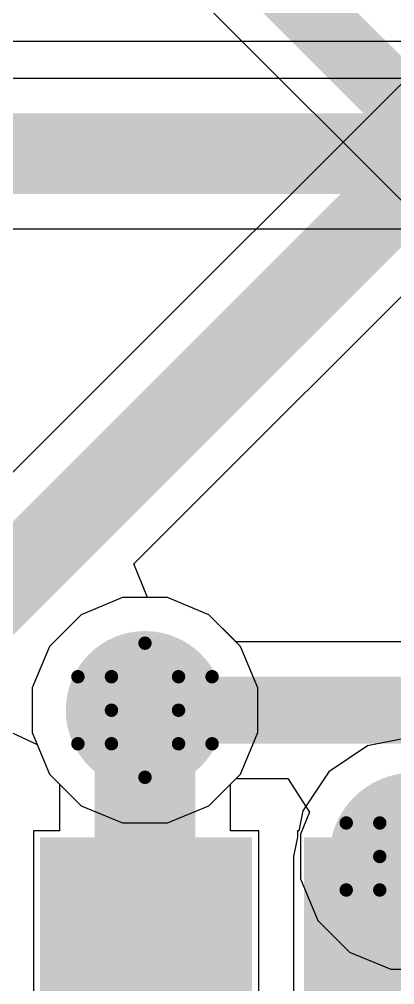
# Model space of a CAD drawing. Header units: inches. Extents: x -4 to 389, y 0 to 108.
# Drawn here: x 27.498 to 28.919, y 2.11 to 5.767 of the extents above; entities that cross this region are included whole.
import ezdxf

# ---------------------------------------------------------------- set-up
doc = ezdxf.new("R2010")
doc.units = ezdxf.units.IN
for name, color, linetype in [('Bottom Layer', 5, 'Continuous'), ('Drill Drawing', 1, 'Continuous'), ('Signal_1', 16, 'Continuous'), ('Signal_2', 76, 'Continuous'), ('Top Layer', 1, 'Continuous'), ('Top Paste', 8, 'Continuous'), ('Top Solder', 216, 'Continuous'), ('Via Holes', 16, 'Continuous')]:
    doc.layers.add(name, color=color, linetype=linetype)

msp = doc.modelspace()

# ---------------------------------------------------------------- hatches: boundary and pattern name
at = {"layer": 'Bottom Layer'}
h = msp.add_hatch(color=5, dxfattribs=at)
edge = h.paths.add_edge_path()
edge.add_arc((27.9739, 3.1496), 0.3, 0, 360)
h = msp.add_hatch(color=5, dxfattribs=at)
edge = h.paths.add_edge_path()
edge.add_arc((28.9899, 2.5956), 0.3, 0, 360)
at = {"layer": 'Signal_1'}
h = msp.add_hatch(color=16, dxfattribs=at)
edge = h.paths.add_edge_path()
edge.add_arc((27.9739, 3.1496), 0.3, 0, 360)
h = msp.add_hatch(color=16, dxfattribs=at)
edge = h.paths.add_edge_path()
edge.add_arc((28.9899, 2.5956), 0.3, 0, 360)
at = {"layer": 'Signal_2'}
h = msp.add_hatch(color=76, dxfattribs=at)
edge = h.paths.add_edge_path()
edge.add_arc((27.9739, 3.1496), 0.3, 0, 360)
h = msp.add_hatch(color=76, dxfattribs=at)
edge = h.paths.add_edge_path()
edge.add_arc((28.9899, 2.5956), 0.3, 0, 360)
at = {"layer": 'Top Layer'}
h = msp.add_hatch(color=1, dxfattribs=at)
edge = h.paths.add_edge_path()
edge.add_arc((27.9739, 3.1496), 0.3, 0, 360)
h = msp.add_hatch(color=1, dxfattribs=at)
edge = h.paths.add_edge_path()
edge.add_arc((28.9899, 2.5956), 0.3, 0, 360)
for points in [[(28.2781, 0.5662), (27.6781, 0.5662), (27.6781, 2.5662), (28.2781, 2.5662)], [(29.2781, 0.5662), (28.6781, 0.5662), (28.6781, 2.5662), (29.2781, 2.5662)]]:
    msp.add_hatch(color=1, dxfattribs=at).paths.add_polyline_path(points)
at = {"layer": 'Top Paste'}
for points in [[(28.2781, 0.5662), (27.6781, 0.5662), (27.6781, 2.5662), (28.2781, 2.5662)], [(29.2781, 0.5662), (28.6781, 0.5662), (28.6781, 2.5662), (29.2781, 2.5662)]]:
    msp.add_hatch(color=8, dxfattribs=at).paths.add_polyline_path(points)
at = {"layer": 'Top Solder'}
for points in [[(28.3797, 0.4646), (27.5765, 0.4646), (27.5765, 2.6678), (28.3797, 2.6678)], [(29.3797, 0.4646), (28.5765, 0.4646), (28.5765, 2.6678), (29.3797, 2.6678)]]:
    msp.add_hatch(color=216, dxfattribs=at).paths.add_polyline_path(points)
at = {"layer": 'Via Holes'}
h = msp.add_hatch(color=7, dxfattribs=at)
edge = h.paths.add_edge_path()
edge.add_arc((27.9739, 3.1496), 0.15, 0, 360)
h = msp.add_hatch(color=7, dxfattribs=at)
edge = h.paths.add_edge_path()
edge.add_arc((28.9899, 2.5956), 0.15, 0, 360)

# ---------------------------------------------------------------- linework, layer by layer
at = {"layer": 'Bottom Layer'}
for p, q in [((17.771, 5.6841), (28.9744, 5.6841)), ((31.0038, 5.5427), (22.5552, 5.5427)), ((22.6732, 4.9729), (31.1218, 4.9729)), ((27.8889, 3.5766), (27.732, 3.5116)), ((28.0588, 3.5766), (27.8889, 3.5766)), ((28.2158, 3.5116), (28.0588, 3.5766)), ((27.732, 3.5116), (27.6119, 3.3915)), ((28.3188, 3.4086), (28.2158, 3.5116)), ((29.8393, 3.4086), (28.3188, 3.4086)), ((27.6119, 3.3915), (27.5469, 3.2345)), ((27.5469, 3.2345), (27.5469, 3.0647)), ((27.5469, 3.0647), (27.6119, 2.9077)), ((27.6119, 2.9077), (27.732, 2.7876)), ((28.2158, 2.7876), (28.3188, 2.8906)), ((28.3188, 2.8906), (28.5151, 2.8906)), ((28.5151, 2.8906), (28.5973, 2.7636)), ((27.732, 2.7876), (27.8889, 2.7226)), ((28.0588, 2.7226), (28.2158, 2.7876)), ((28.5973, 2.7636), (28.5629, 2.6805)), ((27.8889, 2.7226), (28.0588, 2.7226)), ((28.5629, 2.6805), (28.5629, 2.5107)), ((28.5629, 2.5107), (28.6279, 2.3537)), ((28.6279, 2.3537), (28.748, 2.2336)), ((28.748, 2.2336), (28.9049, 2.1686)), ((28.9049, 2.1686), (29.0748, 2.1686))]:
    msp.add_line(p, q, dxfattribs=at)
for points in [[(22.5552, 5.2578, 0.3048, 0.3048, 0), (31.1218, 5.2578, 0.3048, 0.3048, 0)], [(27.9739, 3.1496, 0.254, 0.254, 0), (29.9466, 3.1496, 0.254, 0.254, 0)]]:
    msp.add_lwpolyline(points, format="xyseb", dxfattribs=at)
msp.add_lwpolyline([(27.9104, 3.1496, 0.127, 0.127, 1), (28.0374, 3.1496, 0.127, 0.127, 1)], format="xyseb", close=True, dxfattribs=at)
at = {"layer": 'Drill Drawing'}
for points in [[(27.8469, 3.2766, 0.0508, 0.0508, 0), (27.9739, 3.4036, 0.0508, 0.0508, 0)], [(27.9739, 3.4036, 0.0508, 0.0508, 0), (28.1009, 3.2766, 0.0508, 0.0508, 0)], [(27.7199, 3.2766, 0.0508, 0.0508, 0), (27.8469, 3.1496, 0.0508, 0.0508, 0)], [(27.7199, 3.2766, 0.0508, 0.0508, 0), (27.8469, 3.2766, 0.0508, 0.0508, 0)], [(28.1009, 3.2766, 0.0508, 0.0508, 0), (28.2279, 3.2766, 0.0508, 0.0508, 0)], [(28.1009, 3.1496, 0.0508, 0.0508, 0), (28.2279, 3.2766, 0.0508, 0.0508, 0)], [(27.7199, 3.0226, 0.0508, 0.0508, 0), (27.8469, 3.1496, 0.0508, 0.0508, 0)], [(28.1009, 3.1496, 0.0508, 0.0508, 0), (28.2279, 3.0226, 0.0508, 0.0508, 0)], [(27.7199, 3.0226, 0.0508, 0.0508, 0), (27.8469, 3.0226, 0.0508, 0.0508, 0)], [(27.8469, 3.0226, 0.0508, 0.0508, 0), (27.9739, 2.8956, 0.0508, 0.0508, 0)], [(27.9739, 2.8956, 0.0508, 0.0508, 0), (28.1009, 3.0226, 0.0508, 0.0508, 0)], [(28.1009, 3.0226, 0.0508, 0.0508, 0), (28.2279, 3.0226, 0.0508, 0.0508, 0)], [(28.8629, 2.7226, 0.0508, 0.0508, 0), (28.9899, 2.8496, 0.0508, 0.0508, 0)], [(28.7359, 2.7226, 0.0508, 0.0508, 0), (28.8629, 2.5956, 0.0508, 0.0508, 0)], [(28.7359, 2.7226, 0.0508, 0.0508, 0), (28.8629, 2.7226, 0.0508, 0.0508, 0)], [(28.7359, 2.4686, 0.0508, 0.0508, 0), (28.8629, 2.5956, 0.0508, 0.0508, 0)], [(28.7359, 2.4686, 0.0508, 0.0508, 0), (28.8629, 2.4686, 0.0508, 0.0508, 0)], [(28.8629, 2.4686, 0.0508, 0.0508, 0), (28.9899, 2.3416, 0.0508, 0.0508, 0)]]:
    msp.add_lwpolyline(points, format="xyseb", dxfattribs=at)
for points in [[(27.9612, 3.4036, 0.0254, 0.0254, 1), (27.9866, 3.4036, 0.0254, 0.0254, 1)], [(27.9612, 3.4036, 0.0254, 0.0254, 1), (27.9866, 3.4036, 0.0254, 0.0254, 1)], [(27.7072, 3.2766, 0.0254, 0.0254, 1), (27.7326, 3.2766, 0.0254, 0.0254, 1)], [(27.7072, 3.2766, 0.0254, 0.0254, 1), (27.7326, 3.2766, 0.0254, 0.0254, 1)], [(27.8342, 3.2766, 0.0254, 0.0254, 1), (27.8596, 3.2766, 0.0254, 0.0254, 1)], [(27.8342, 3.2766, 0.0254, 0.0254, 1), (27.8596, 3.2766, 0.0254, 0.0254, 1)], [(28.0882, 3.2766, 0.0254, 0.0254, 1), (28.1136, 3.2766, 0.0254, 0.0254, 1)], [(28.0882, 3.2766, 0.0254, 0.0254, 1), (28.1136, 3.2766, 0.0254, 0.0254, 1)], [(28.2152, 3.2766, 0.0254, 0.0254, 1), (28.2406, 3.2766, 0.0254, 0.0254, 1)], [(28.2152, 3.2766, 0.0254, 0.0254, 1), (28.2406, 3.2766, 0.0254, 0.0254, 1)], [(27.8342, 3.1496, 0.0254, 0.0254, 1), (27.8596, 3.1496, 0.0254, 0.0254, 1)], [(27.8342, 3.1496, 0.0254, 0.0254, 1), (27.8596, 3.1496, 0.0254, 0.0254, 1)], [(28.0882, 3.1496, 0.0254, 0.0254, 1), (28.1136, 3.1496, 0.0254, 0.0254, 1)], [(28.0882, 3.1496, 0.0254, 0.0254, 1), (28.1136, 3.1496, 0.0254, 0.0254, 1)], [(27.7072, 3.0226, 0.0254, 0.0254, 1), (27.7326, 3.0226, 0.0254, 0.0254, 1)], [(27.7072, 3.0226, 0.0254, 0.0254, 1), (27.7326, 3.0226, 0.0254, 0.0254, 1)], [(27.8342, 3.0226, 0.0254, 0.0254, 1), (27.8596, 3.0226, 0.0254, 0.0254, 1)], [(27.8342, 3.0226, 0.0254, 0.0254, 1), (27.8596, 3.0226, 0.0254, 0.0254, 1)], [(28.0882, 3.0226, 0.0254, 0.0254, 1), (28.1136, 3.0226, 0.0254, 0.0254, 1)], [(28.0882, 3.0226, 0.0254, 0.0254, 1), (28.1136, 3.0226, 0.0254, 0.0254, 1)], [(28.2152, 3.0226, 0.0254, 0.0254, 1), (28.2406, 3.0226, 0.0254, 0.0254, 1)], [(28.2152, 3.0226, 0.0254, 0.0254, 1), (28.2406, 3.0226, 0.0254, 0.0254, 1)], [(27.9612, 2.8956, 0.0254, 0.0254, 1), (27.9866, 2.8956, 0.0254, 0.0254, 1)], [(27.9612, 2.8956, 0.0254, 0.0254, 1), (27.9866, 2.8956, 0.0254, 0.0254, 1)], [(28.7232, 2.7226, 0.0254, 0.0254, 1), (28.7486, 2.7226, 0.0254, 0.0254, 1)], [(28.7232, 2.7226, 0.0254, 0.0254, 1), (28.7486, 2.7226, 0.0254, 0.0254, 1)], [(28.8502, 2.7226, 0.0254, 0.0254, 1), (28.8756, 2.7226, 0.0254, 0.0254, 1)], [(28.8502, 2.7226, 0.0254, 0.0254, 1), (28.8756, 2.7226, 0.0254, 0.0254, 1)], [(28.8502, 2.5956, 0.0254, 0.0254, 1), (28.8756, 2.5956, 0.0254, 0.0254, 1)], [(28.8502, 2.5956, 0.0254, 0.0254, 1), (28.8756, 2.5956, 0.0254, 0.0254, 1)], [(28.7232, 2.4686, 0.0254, 0.0254, 1), (28.7486, 2.4686, 0.0254, 0.0254, 1)], [(28.7232, 2.4686, 0.0254, 0.0254, 1), (28.7486, 2.4686, 0.0254, 0.0254, 1)], [(28.8502, 2.4686, 0.0254, 0.0254, 1), (28.8756, 2.4686, 0.0254, 0.0254, 1)], [(28.8502, 2.4686, 0.0254, 0.0254, 1), (28.8756, 2.4686, 0.0254, 0.0254, 1)]]:
    msp.add_lwpolyline(points, format="xyseb", close=True, dxfattribs=at)
at = {"layer": 'Signal_1'}
for p, q in [((30.7805, 7.3586), (27.7636, 4.3416)), ((28.1664, 3.9388), (30.3833, 6.1556)), ((27.7636, 4.3416), (26.9985, 3.5766)), ((27.9313, 3.7036), (28.1664, 3.9388)), ((27.9839, 3.5766), (27.9313, 3.7036)), ((28.0588, 3.5766), (27.9839, 3.5766)), ((28.2158, 3.5116), (28.0588, 3.5766)), ((28.3359, 3.3915), (28.2158, 3.5116)), ((28.4009, 3.2345), (28.3359, 3.3915)), ((28.4009, 3.0647), (28.4009, 3.2345)), ((27.449, 3.0739), (27.5654, 3.0199)), ((28.3359, 2.9077), (28.4009, 3.0647)), ((27.5654, 3.0199), (27.6119, 2.9077)), ((27.6119, 2.9077), (27.732, 2.7876)), ((28.2158, 2.7876), (28.3359, 2.9077)), ((27.732, 2.7876), (27.8889, 2.7226)), ((28.0588, 2.7226), (28.2158, 2.7876)), ((27.8889, 2.7226), (28.0588, 2.7226))]:
    msp.add_line(p, q, dxfattribs=at)
for points in [[(27.965, 4.1402, 0.3048, 0.3048, 0), (42.9514, 19.1266, 0.3048, 0.3048, 0)], [(26.9748, 3.15, 0.3048, 0.3048, 0), (27.965, 4.1402, 0.3048, 0.3048, 0)]]:
    msp.add_lwpolyline(points, format="xyseb", dxfattribs=at)
msp.add_lwpolyline([(27.8888, 4.1402, 0.1524, 0.1524, 1), (28.0412, 4.1402, 0.1524, 0.1524, 1)], format="xyseb", close=True, dxfattribs=at)
msp.add_lwpolyline([(27.8888, 4.1402, 0.1524, 0.1524, 1), (28.0412, 4.1402, 0.1524, 0.1524, 1)], format="xyseb", close=True, dxfattribs=at)
at = {"layer": 'Signal_2'}
for p, q in [((28.2162, 5.8091), (29.7152, 4.3102)), ((27.8889, 3.5766), (27.732, 3.5116)), ((28.0588, 3.5766), (27.8889, 3.5766)), ((28.2158, 3.5116), (28.0588, 3.5766)), ((27.732, 3.5116), (27.6119, 3.3915)), ((28.3359, 3.3915), (28.2158, 3.5116)), ((27.6119, 3.3915), (27.5469, 3.2345)), ((28.4009, 3.2345), (28.3359, 3.3915)), ((27.5469, 3.2345), (27.5469, 3.0647)), ((28.4009, 3.0647), (28.4009, 3.2345)), ((27.5469, 3.0647), (27.6119, 2.9077)), ((28.3359, 2.9077), (28.4009, 3.0647)), ((27.6119, 2.9077), (27.732, 2.7876)), ((28.2158, 2.7876), (28.3359, 2.9077)), ((27.732, 2.7876), (27.8889, 2.7226)), ((28.0588, 2.7226), (28.2158, 2.7876)), ((27.8889, 2.7226), (28.0588, 2.7226))]:
    msp.add_line(p, q, dxfattribs=at)
msp.add_lwpolyline([(28.3993, 5.9923, 0.254, 0.254, 0), (29.9741, 4.4175, 0.254, 0.254, 0)], format="xyseb", dxfattribs=at)
at = {"layer": 'Top Layer'}
for p, q in [((27.8889, 3.5766), (27.732, 3.5116)), ((28.0588, 3.5766), (27.8889, 3.5766)), ((28.2158, 3.5116), (28.0588, 3.5766)), ((27.732, 3.5116), (27.6119, 3.3915)), ((28.3359, 3.3915), (28.2158, 3.5116)), ((27.6119, 3.3915), (27.5469, 3.2345)), ((28.4009, 3.2345), (28.3359, 3.3915)), ((27.5469, 3.2345), (27.5469, 3.0647)), ((28.4009, 3.0647), (28.4009, 3.2345)), ((27.5469, 3.0647), (27.6119, 2.9077)), ((28.3359, 2.9077), (28.4009, 3.0647)), ((28.9899, 3.0488), (28.8164, 3.0143)), ((28.8164, 3.0143), (28.6694, 2.9161)), ((27.6119, 2.9077), (27.6502, 2.8695)), ((28.2976, 2.8695), (28.3359, 2.9077)), ((28.6694, 2.9161), (28.5712, 2.769)), ((27.6502, 2.8695), (27.6502, 2.6932)), ((28.2976, 2.6932), (28.2976, 2.8695)), ((28.5712, 2.769), (28.5561, 2.6932)), ((27.6502, 2.6932), (27.5511, 2.6932)), ((27.5511, 2.6932), (27.5511, 0.4392)), ((28.4051, 2.6932), (28.2976, 2.6932)), ((28.4051, 0.4392), (28.4051, 2.6932)), ((28.5561, 2.6932), (28.5511, 2.6932)), ((28.5511, 2.6932), (28.5511, 2.6682)), ((28.5511, 2.6682), (28.5367, 2.5956)), ((28.5367, 2.5956), (28.5367, 1.5487))]:
    msp.add_line(p, q, dxfattribs=at)
for points in [[(27.9739, 1.5322, 0.381, 0.381, 0), (27.9739, 3.175, 0.381, 0.381, 0)], [(28.9899, 1.5487, 0.635, 0.635, 0), (28.9899, 2.5956, 0.635, 0.635, 0)]]:
    msp.add_lwpolyline(points, format="xyseb", dxfattribs=at)
for points in [[(27.8786, 3.175, 0.1905, 0.1905, 1), (28.0691, 3.175, 0.1905, 0.1905, 1)], [(28.8311, 2.5956, 0.3175, 0.3175, 1), (29.1486, 2.5956, 0.3175, 0.3175, 1)]]:
    msp.add_lwpolyline(points, format="xyseb", close=True, dxfattribs=at)

doc.saveas('drawing.dxf')
